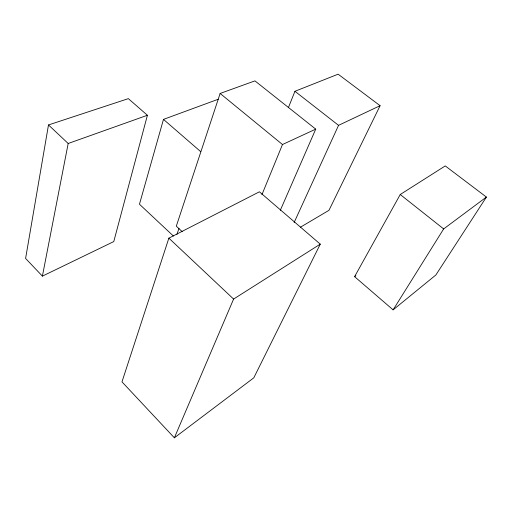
<?xml version="1.0" encoding="UTF-8"?>
<svg xmlns="http://www.w3.org/2000/svg" width="512" height="512" viewBox="0 0 512 512"><rect width="100%" height="100%" fill="white"/><g stroke="black" fill="none" stroke-linecap="round" stroke-linejoin="round"><path stroke-width="0.77" d="M48.486 124.947L25.6 258.438L42.4 276.134L113.779 241.574L147.411 115.27L128.358 98.637L48.486 124.947L68.179 143.488L42.4 276.134M218.227 99.251L163.475 119.386L139.462 204.224L173.395 236.019M168.87 238.15L121.978 381.856L174.368 437.818L253.779 377.843L320.275 244.141L259.411 191.802L168.87 238.15L233.594 299.066L174.368 437.818M280.307 210.317L315.738 129.126L254.938 80.883L220.128 93.459L176.307 226.17L182.163 231.61M176.954 234.4L178.976 228.346M288.397 107.61L294.938 91.296L338.125 74.182L380.096 105.69L328.973 210.317L300.41 227.219M261.926 194.688L282.477 144.525L315.738 129.126M294.15 222.464L338.554 125.344L380.096 105.69M354.586 276.653L400.237 194.515L445.248 165.92L486.4 197.069L435.859 274.989L393.12 309.862L354.586 276.653L355.872 275.725M393.12 309.862L443.654 228.928L486.4 197.069M233.594 299.066L320.275 244.141M68.179 143.488L147.411 115.27M294.938 91.296L338.554 125.344M400.237 194.515L443.654 228.928M220.128 93.459L282.477 144.525M163.475 119.386L200.71 151.648"/></g></svg>
